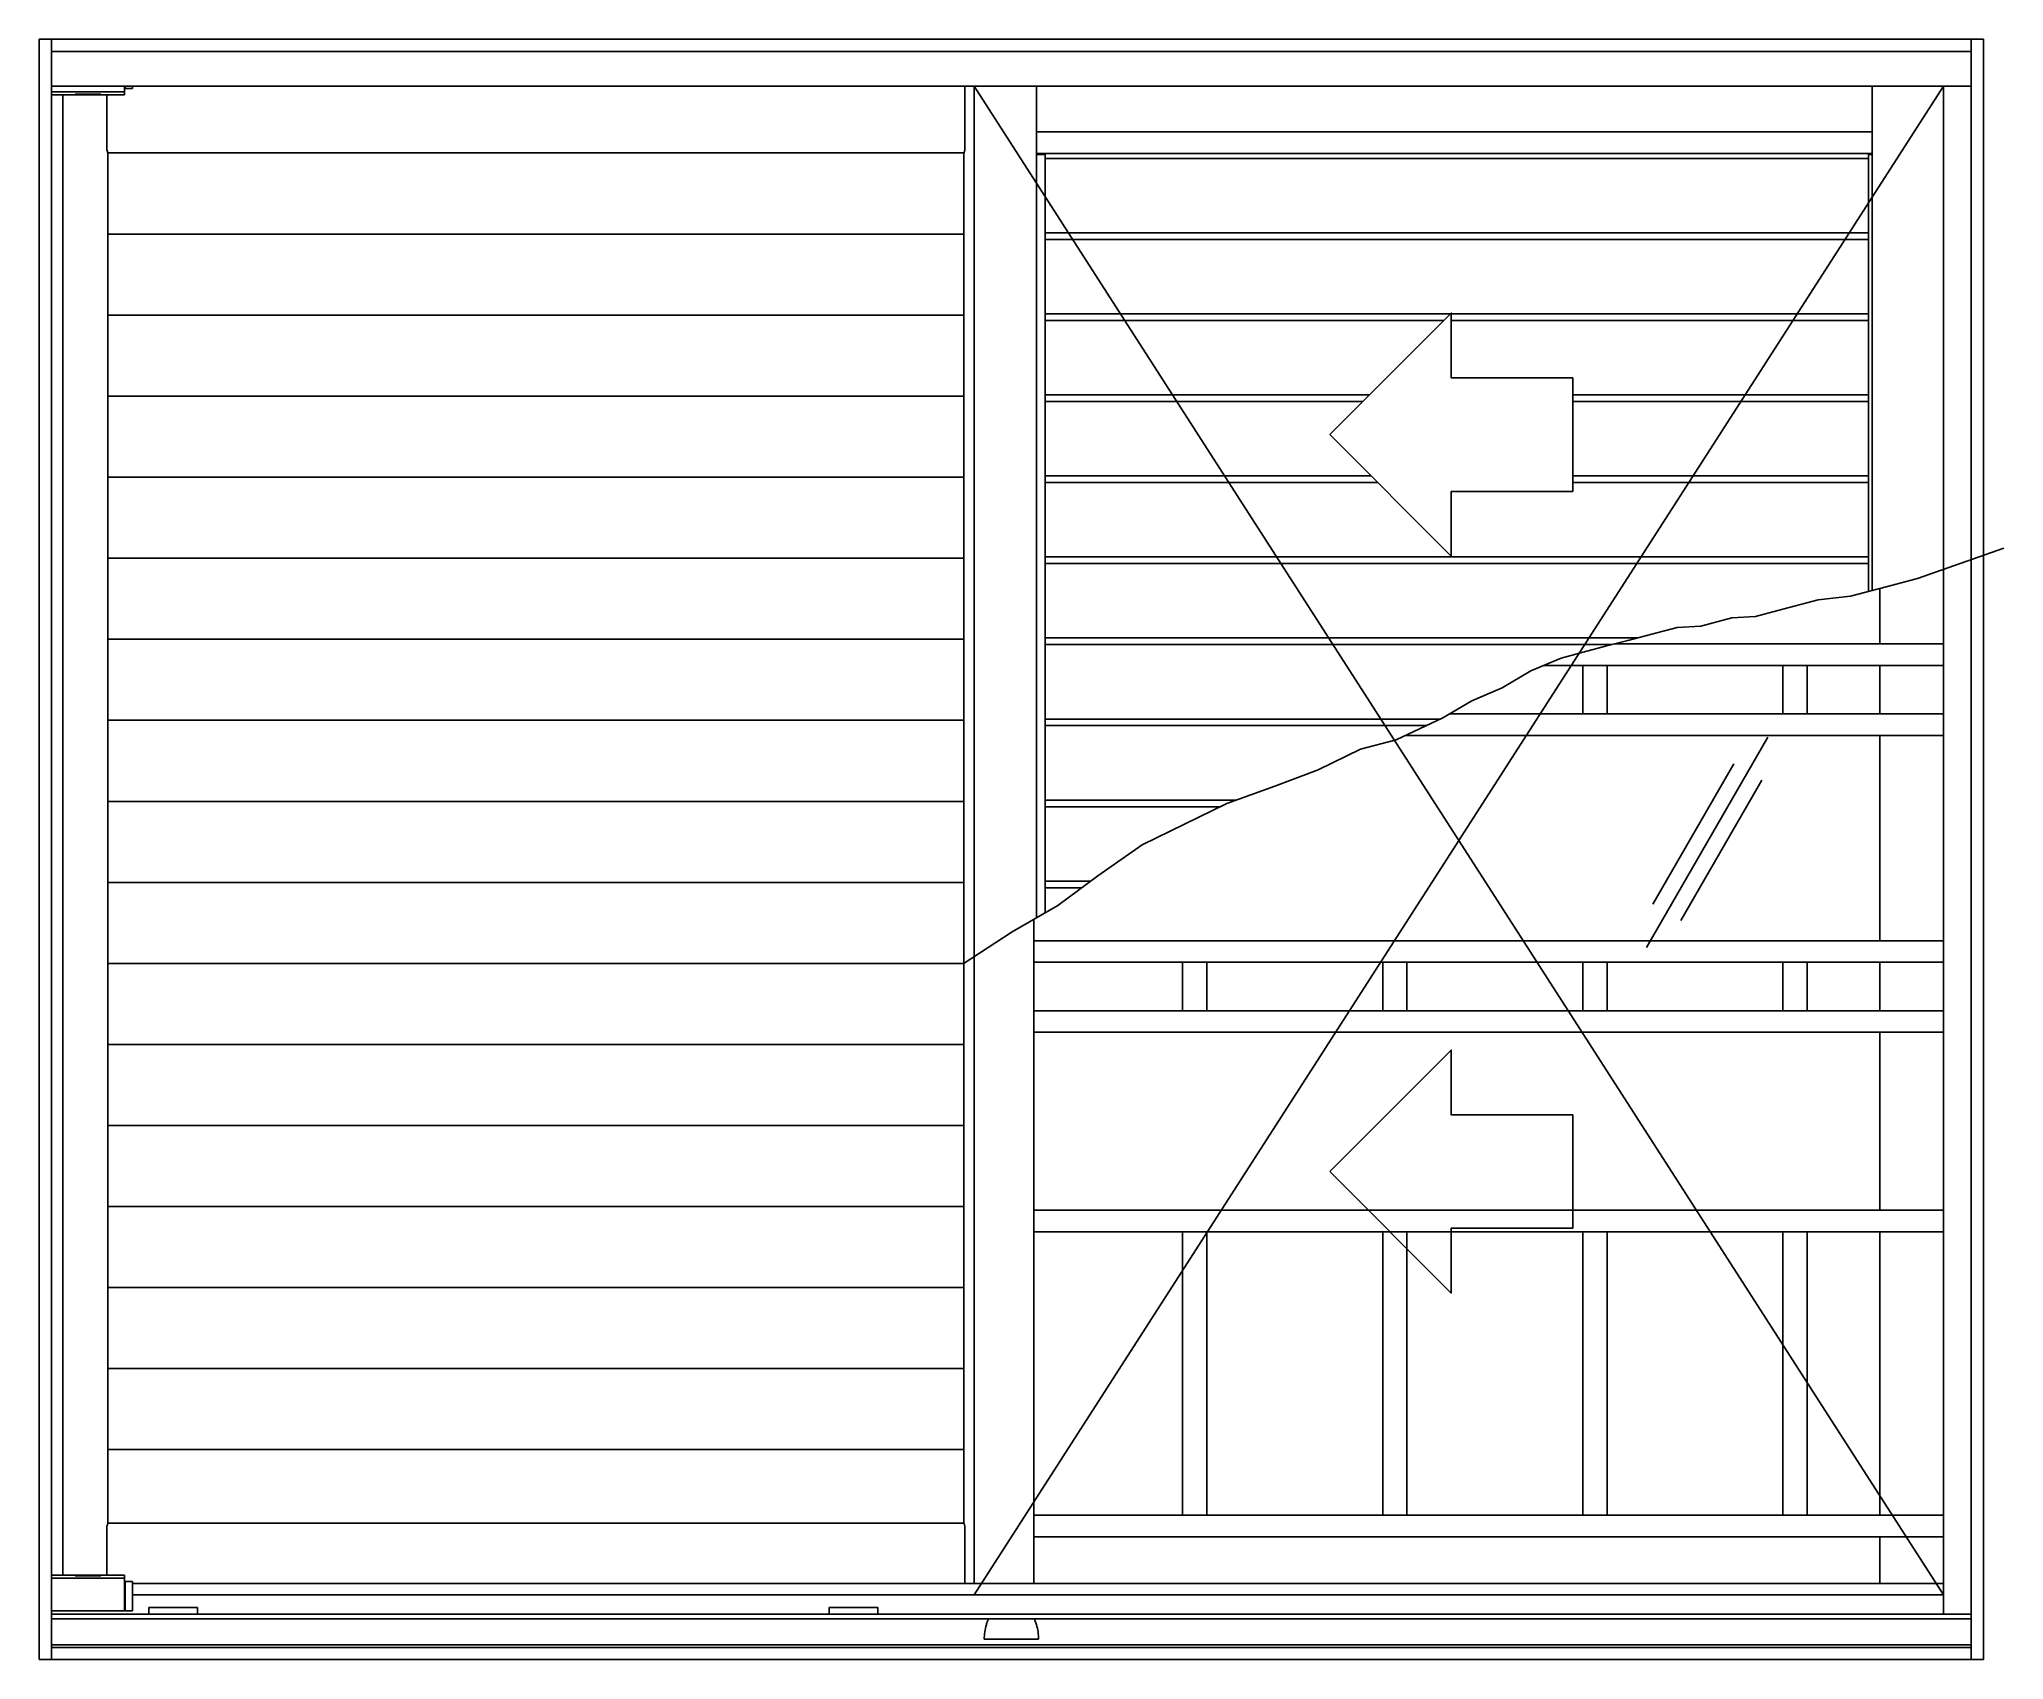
# Model space of a CAD drawing. Header units: millimetres. Extents: x 431.06 to 432.27, y 1046.08 to 1047.08.
import ezdxf

# ---------------------------------------------------------------- set-up
doc = ezdxf.new("R2010")
doc.units = ezdxf.units.MM
doc.header["$LTSCALE"] = 0.5
doc.layers.add('Gravia_Janelas', color=1, linetype='Continuous')

msp = doc.modelspace()

# ---------------------------------------------------------------- linework, layer by layer
at = {"layer": 'Gravia_Janelas'}
for p, q in [((431.062, 1047.0803), (431.0624, 1047.0803)), ((431.062, 1047.0803), (431.062, 1046.0803)), ((431.0692, 1047.0803), (431.0624, 1047.0803)), ((431.0692, 1047.0803), (431.0696, 1047.0803)), ((431.0696, 1047.0803), (431.0696, 1047.0799)), ((431.0696, 1047.0803), (432.2544, 1047.0803)), ((431.0696, 1047.0731), (431.0696, 1047.0799)), ((432.2544, 1047.0799), (432.2544, 1047.0803)), ((432.2548, 1047.0803), (432.2544, 1047.0803)), ((432.2544, 1047.0799), (432.2544, 1047.0731)), ((432.2548, 1047.0803), (432.2616, 1047.0803)), ((432.262, 1047.0803), (432.2616, 1047.0803)), ((432.262, 1047.0803), (432.262, 1046.0803)), ((431.0696, 1047.0731), (431.0696, 1047.0727)), ((431.0696, 1047.0727), (432.2544, 1047.0727)), ((431.0696, 1047.0727), (431.0696, 1046.0879)), ((432.2544, 1047.0727), (432.2544, 1047.0731)), ((432.2544, 1047.0727), (432.2544, 1046.0879)), ((432.2544, 1047.0513), (431.0696, 1047.0513)), ((431.1146, 1047.0479), (431.1146, 1047.0513)), ((431.1151, 1047.0513), (431.1151, 1047.0499)), ((431.1196, 1047.0513), (431.1196, 1047.0499)), ((432.2374, 1047.0513), (431.639, 1046.1204)), ((432.2374, 1046.1204), (431.639, 1047.0513)), ((431.639, 1046.1274), (431.639, 1047.0513)), ((431.6776, 1046.5382), (431.6776, 1047.0513)), ((432.1934, 1046.7402), (432.1934, 1047.0513)), ((432.2374, 1047.0513), (432.2374, 1046.1084)), ((431.1146, 1047.0479), (431.0696, 1047.0479)), ((431.0841, 1047.0459), (431.0696, 1047.0459)), ((431.0766, 1047.0459), (431.0766, 1046.1325)), ((431.1001, 1047.0464), (431.0841, 1047.0464)), ((431.0841, 1047.0464), (431.0841, 1047.0459)), ((431.0841, 1047.0464), (431.1001, 1047.0464)), ((431.0841, 1047.0464), (431.0841, 1047.0459)), ((431.0841, 1047.0459), (431.1001, 1047.0459)), ((431.1001, 1047.0459), (431.1001, 1047.0464)), ((431.1001, 1047.0464), (431.1001, 1047.0459)), ((431.1146, 1047.0459), (431.1001, 1047.0459)), ((431.1151, 1047.0499), (431.1146, 1047.0499)), ((431.1146, 1047.0459), (431.1146, 1047.0479)), ((431.1176, 1047.0499), (431.1151, 1047.0499)), ((431.1176, 1047.0499), (431.1196, 1047.0499)), ((432.1934, 1047.0232), (431.6776, 1047.0232)), ((431.1044, 1046.1645), (431.1044, 1047.0102)), ((431.6326, 1046.1645), (431.6326, 1047.0102)), ((432.1934, 1047.0097), (431.6776, 1047.0097)), ((431.6776, 1047.0092), (431.6829, 1047.0092)), ((431.6829, 1047.0067), (431.6829, 1047.0097)), ((431.6829, 1047.0058), (431.6829, 1047.0067)), ((432.1911, 1047.0067), (431.6829, 1047.0067)), ((431.6829, 1047.0058), (431.6829, 1047.0028)), ((431.6829, 1046.9638), (431.6829, 1047.0028)), ((432.1911, 1047.0097), (432.1911, 1047.0067)), ((432.1911, 1047.0092), (432.1934, 1047.0092)), ((432.1911, 1047.0067), (432.1911, 1047.0058)), ((432.1911, 1047.0028), (432.1911, 1047.0058)), ((432.1911, 1047.0028), (432.1911, 1046.9638)), ((431.6326, 1046.96), (431.1044, 1046.96)), ((431.6829, 1046.9638), (431.6829, 1046.9608)), ((431.6829, 1046.9567), (431.6829, 1046.9608)), ((432.1911, 1046.9608), (431.6829, 1046.9608)), ((431.6829, 1046.9558), (431.6829, 1046.9567)), ((432.1911, 1046.9567), (431.6829, 1046.9567)), ((431.6829, 1046.9558), (431.6829, 1046.9528)), ((432.1911, 1046.9608), (432.1911, 1046.9638)), ((432.1911, 1046.9608), (432.1911, 1046.9567)), ((432.1911, 1046.9567), (432.1911, 1046.9558)), ((432.1911, 1046.9528), (432.1911, 1046.9558)), ((431.6829, 1046.9138), (431.6829, 1046.9528)), ((432.1911, 1046.9528), (432.1911, 1046.9138)), ((431.6326, 1046.91), (431.1044, 1046.91)), ((431.6829, 1046.9138), (431.6829, 1046.9108)), ((431.6829, 1046.9067), (431.6829, 1046.9108)), ((431.933, 1046.9108), (431.6829, 1046.9108)), ((431.6829, 1046.9058), (431.6829, 1046.9067)), ((431.9289, 1046.9067), (431.6829, 1046.9067)), ((431.6829, 1046.9058), (431.6829, 1046.9028)), ((432.1911, 1046.9108), (431.9335, 1046.9108)), ((432.1911, 1046.9067), (431.9335, 1046.9067)), ((432.1911, 1046.9108), (432.1911, 1046.9138)), ((432.1911, 1046.9108), (432.1911, 1046.9067)), ((432.1911, 1046.9067), (432.1911, 1046.9058)), ((432.1911, 1046.9028), (432.1911, 1046.9058)), ((431.6829, 1046.8638), (431.6829, 1046.9028)), ((432.1911, 1046.9028), (432.1911, 1046.8638)), ((431.6326, 1046.86), (431.1044, 1046.86)), ((431.6829, 1046.8638), (431.6829, 1046.8608)), ((431.6829, 1046.8567), (431.6829, 1046.8608)), ((431.883, 1046.8608), (431.6829, 1046.8608)), ((431.6829, 1046.8558), (431.6829, 1046.8567)), ((431.8789, 1046.8567), (431.6829, 1046.8567)), ((432.1911, 1046.8608), (432.0085, 1046.8608)), ((432.1911, 1046.8567), (432.0085, 1046.8567)), ((432.1911, 1046.8608), (432.1911, 1046.8638)), ((432.1911, 1046.8608), (432.1911, 1046.8567)), ((432.1911, 1046.8567), (432.1911, 1046.8558)), ((431.6829, 1046.8558), (431.6829, 1046.8528)), ((431.6829, 1046.8138), (431.6829, 1046.8528)), ((432.1911, 1046.8528), (432.1911, 1046.8558)), ((432.1911, 1046.8528), (432.1911, 1046.8138)), ((431.6326, 1046.81), (431.1044, 1046.81)), ((431.6829, 1046.8138), (431.6829, 1046.8108)), ((431.6829, 1046.8067), (431.6829, 1046.8108)), ((431.884, 1046.8108), (431.6829, 1046.8108)), ((432.1911, 1046.8108), (432.0085, 1046.8108)), ((432.1911, 1046.8108), (432.1911, 1046.8138)), ((432.1911, 1046.8108), (432.1911, 1046.8067)), ((431.8881, 1046.8067), (431.6829, 1046.8067)), ((431.6829, 1046.8058), (431.6829, 1046.8067)), ((431.6829, 1046.8058), (431.6829, 1046.8028)), ((431.6829, 1046.7638), (431.6829, 1046.8028)), ((432.1911, 1046.8067), (432.0085, 1046.8067)), ((432.1911, 1046.8067), (432.1911, 1046.8058)), ((432.1911, 1046.8028), (432.1911, 1046.8058)), ((432.1911, 1046.8028), (432.1911, 1046.7638)), ((431.6326, 1046.76), (431.1044, 1046.76)), ((431.6829, 1046.7638), (431.6829, 1046.7608)), ((431.6829, 1046.7567), (431.6829, 1046.7608)), ((432.1911, 1046.7608), (431.6829, 1046.7608)), ((432.1911, 1046.7608), (432.1911, 1046.7638)), ((432.1911, 1046.7608), (432.1911, 1046.7567)), ((431.6829, 1046.7558), (431.6829, 1046.7567)), ((432.1911, 1046.7567), (431.6829, 1046.7567)), ((431.6829, 1046.7558), (431.6829, 1046.7528)), ((431.6829, 1046.7138), (431.6829, 1046.7528)), ((432.1911, 1046.7567), (432.1911, 1046.7558)), ((432.1911, 1046.7528), (432.1911, 1046.7558)), ((432.1911, 1046.7528), (432.1911, 1046.7396)), ((432.1981, 1046.7414), (432.1981, 1046.7071)), ((431.6829, 1046.7138), (431.6829, 1046.7108)), ((431.6326, 1046.71), (431.1044, 1046.71)), ((431.6829, 1046.7067), (431.6829, 1046.7108)), ((432.0483, 1046.7108), (431.6829, 1046.7108)), ((431.6829, 1046.7058), (431.6829, 1046.7067)), ((432.0327, 1046.7067), (431.6829, 1046.7067)), ((431.6829, 1046.7058), (431.6829, 1046.7028)), ((431.6829, 1046.6638), (431.6829, 1046.7028)), ((432.2374, 1046.7071), (432.0341, 1046.7071)), ((432.2374, 1046.6939), (431.9905, 1046.6939)), ((432.0147, 1046.6939), (432.0147, 1046.6639)), ((432.0297, 1046.6639), (432.0297, 1046.6939)), ((432.1382, 1046.6939), (432.1382, 1046.6639)), ((432.1532, 1046.6639), (432.1532, 1046.6939)), ((432.1981, 1046.6939), (432.1981, 1046.6639)), ((431.6829, 1046.6638), (431.6829, 1046.6608)), ((431.9324, 1046.6639), (432.2374, 1046.6639)), ((431.6326, 1046.66), (431.1044, 1046.66)), ((431.9269, 1046.6608), (431.6829, 1046.6608)), ((431.6829, 1046.6567), (431.6829, 1046.6608)), ((431.9181, 1046.6567), (431.6829, 1046.6567)), ((431.6829, 1046.6558), (431.6829, 1046.6567)), ((431.6829, 1046.6558), (431.6829, 1046.6528)), ((431.6829, 1046.6138), (431.6829, 1046.6528)), ((431.9052, 1046.6507), (432.2374, 1046.6507)), ((432.1981, 1046.6507), (432.1981, 1046.524)), ((432.054, 1046.5198), (432.129, 1046.6497)), ((432.0579, 1046.5465), (432.1079, 1046.6331)), ((432.0752, 1046.5365), (432.1252, 1046.6231)), ((431.6326, 1046.61), (431.1044, 1046.61)), ((431.6829, 1046.6138), (431.6829, 1046.6108)), ((431.6829, 1046.6067), (431.6829, 1046.6108)), ((431.8009, 1046.6108), (431.6829, 1046.6108)), ((431.6829, 1046.6058), (431.6829, 1046.6067)), ((431.791, 1046.6067), (431.6829, 1046.6067)), ((431.6829, 1046.6058), (431.6829, 1046.6028)), ((431.6829, 1046.5638), (431.6829, 1046.6028)), ((431.6326, 1046.56), (431.1044, 1046.56)), ((431.6829, 1046.5638), (431.6829, 1046.5608)), ((431.6829, 1046.5567), (431.6829, 1046.5608)), ((431.7109, 1046.5608), (431.6829, 1046.5608)), ((431.6829, 1046.5558), (431.6829, 1046.5567)), ((431.7054, 1046.5567), (431.6829, 1046.5567)), ((431.6829, 1046.5558), (431.6829, 1046.5528)), ((431.6829, 1046.5413), (431.6829, 1046.5528)), ((431.6759, 1046.5373), (431.6759, 1046.1274)), ((432.2374, 1046.524), (431.6759, 1046.524)), ((431.6326, 1046.51), (431.1044, 1046.51)), ((432.2374, 1046.5108), (431.6759, 1046.5108)), ((431.7677, 1046.5108), (431.7677, 1046.4808)), ((431.7827, 1046.4808), (431.7827, 1046.5108)), ((431.8912, 1046.5108), (431.8912, 1046.4808)), ((431.9062, 1046.4808), (431.9062, 1046.5108)), ((432.0147, 1046.5108), (432.0147, 1046.4808)), ((432.0297, 1046.4808), (432.0297, 1046.5108)), ((432.1382, 1046.5108), (432.1382, 1046.4808)), ((432.1532, 1046.4808), (432.1532, 1046.5108)), ((432.1981, 1046.5108), (432.1981, 1046.4808)), ((431.6759, 1046.4808), (432.2374, 1046.4808)), ((431.6326, 1046.46), (431.1044, 1046.46)), ((431.6759, 1046.4676), (432.2374, 1046.4676)), ((432.1981, 1046.4676), (432.1981, 1046.3576)), ((431.6326, 1046.41), (431.1044, 1046.41)), ((431.6326, 1046.36), (431.1044, 1046.36)), ((432.2374, 1046.3576), (431.6759, 1046.3576)), ((432.2374, 1046.3444), (431.6759, 1046.3444)), ((431.7677, 1046.3444), (431.7677, 1046.1694)), ((431.7827, 1046.1694), (431.7827, 1046.3444)), ((431.8912, 1046.3444), (431.8912, 1046.1694)), ((431.9062, 1046.1694), (431.9062, 1046.3444)), ((432.0147, 1046.3444), (432.0147, 1046.1694)), ((432.0297, 1046.1694), (432.0297, 1046.3444)), ((432.1382, 1046.3444), (432.1382, 1046.1694)), ((432.1532, 1046.1694), (432.1532, 1046.3444)), ((432.1981, 1046.3444), (432.1981, 1046.1694)), ((431.6326, 1046.31), (431.1044, 1046.31)), ((431.6326, 1046.26), (431.1044, 1046.26)), ((431.6326, 1046.21), (431.1044, 1046.21)), ((431.6759, 1046.1694), (432.2374, 1046.1694)), ((431.6759, 1046.1562), (432.2374, 1046.1562)), ((432.1981, 1046.1562), (432.1981, 1046.1274)), ((431.0696, 1046.1325), (431.0841, 1046.1325)), ((431.0696, 1046.1305), (431.1146, 1046.1305)), ((431.0841, 1046.1325), (431.0841, 1046.132)), ((431.1001, 1046.1325), (431.0841, 1046.1325)), ((431.0841, 1046.132), (431.0841, 1046.1325)), ((431.0841, 1046.132), (431.1001, 1046.132)), ((431.1001, 1046.132), (431.0841, 1046.132)), ((431.1001, 1046.1325), (431.1146, 1046.1325)), ((431.1001, 1046.132), (431.1001, 1046.1325)), ((431.1001, 1046.132), (431.1001, 1046.1325)), ((431.1146, 1046.1325), (431.1146, 1046.1305)), ((431.1146, 1046.1305), (431.1146, 1046.1105)), ((431.1146, 1046.1285), (431.1151, 1046.1285)), ((431.1151, 1046.1105), (431.1151, 1046.1285)), ((431.1151, 1046.1285), (431.1176, 1046.1285)), ((431.1196, 1046.1285), (431.1176, 1046.1285)), ((431.1196, 1046.1285), (431.1196, 1046.1105)), ((431.639, 1046.1274), (431.1196, 1046.1274)), ((432.2374, 1046.1274), (431.1196, 1046.1274)), ((431.1196, 1046.1204), (431.6364, 1046.1204)), ((431.6613, 1046.1204), (431.6364, 1046.1204)), ((431.6617, 1046.1204), (431.6613, 1046.1204)), ((431.6617, 1046.1204), (431.6632, 1046.1204)), ((431.6761, 1046.1204), (431.6632, 1046.1204)), ((431.6761, 1046.1204), (431.6776, 1046.1204)), ((432.1934, 1046.1204), (431.6776, 1046.1204)), ((432.1934, 1046.1204), (432.1949, 1046.1204)), ((432.2078, 1046.1204), (432.1949, 1046.1204)), ((432.2078, 1046.1204), (432.2093, 1046.1204)), ((432.2096, 1046.1204), (432.2093, 1046.1204)), ((432.2374, 1046.1204), (432.2096, 1046.1204)), ((431.0696, 1046.1105), (431.1146, 1046.1105)), ((431.0696, 1046.1084), (432.2375, 1046.1084)), ((432.2544, 1046.1054), (431.0696, 1046.1054)), ((431.1151, 1046.1105), (431.1146, 1046.1105)), ((431.1176, 1046.1105), (431.1151, 1046.1105)), ((431.1176, 1046.1105), (431.1196, 1046.1105)), ((431.1296, 1046.1124), (431.1296, 1046.1088)), ((431.1596, 1046.1124), (431.1296, 1046.1124)), ((431.1296, 1046.1088), (431.1296, 1046.1084)), ((431.1596, 1046.1088), (431.1596, 1046.1124)), ((431.1596, 1046.1084), (431.1596, 1046.1088)), ((431.5496, 1046.1124), (431.5496, 1046.1088)), ((431.5796, 1046.1124), (431.5496, 1046.1124)), ((431.5496, 1046.1088), (431.5496, 1046.1084)), ((431.5796, 1046.1088), (431.5796, 1046.1124)), ((431.5796, 1046.1084), (431.5796, 1046.1088)), ((432.2375, 1046.1084), (432.2386, 1046.1084)), ((432.254, 1046.1084), (432.2386, 1046.1084)), ((432.2544, 1046.1084), (432.254, 1046.1084)), ((431.6453, 1046.0929), (431.6466, 1046.0929)), ((431.6479, 1046.0929), (431.6466, 1046.0929)), ((431.6479, 1046.0929), (431.6762, 1046.0929)), ((431.6775, 1046.0929), (431.6762, 1046.0929)), ((431.6775, 1046.0929), (431.6788, 1046.0929)), ((431.0696, 1046.0894), (432.2544, 1046.0894)), ((431.0696, 1046.0879), (431.0696, 1046.0875)), ((431.0696, 1046.0879), (432.2544, 1046.0879)), ((431.0696, 1046.0807), (431.0696, 1046.0875)), ((431.0696, 1046.0807), (431.0696, 1046.0803)), ((432.2544, 1046.0875), (432.2544, 1046.0879)), ((432.2544, 1046.0875), (432.2544, 1046.0807)), ((432.2544, 1046.0803), (432.2544, 1046.0807)), ((431.0624, 1046.0803), (431.062, 1046.0803)), ((431.0624, 1046.0803), (431.0692, 1046.0803)), ((431.0696, 1046.0803), (431.0692, 1046.0803)), ((431.0696, 1046.0803), (432.2544, 1046.0803)), ((432.2544, 1046.0803), (432.2548, 1046.0803)), ((432.2616, 1046.0803), (432.2548, 1046.0803)), ((432.2616, 1046.0803), (432.262, 1046.0803))]:
    msp.add_line(p, q, dxfattribs=at)
at = {"layer": 'Gravia_Janelas', "color": 2}
msp.add_lwpolyline([(431.062, 1046.0803), (432.262, 1046.0803), (432.262, 1047.0803), (431.062, 1047.0803)], close=True, dxfattribs=at)
at = {"layer": 'Gravia_Janelas', "flags": 128}
for points in [[(431.1037, 1047.0459), (431.1037, 1047.0121), (431.1041, 1047.0111), (431.1041, 1047.0111), (431.1041, 1047.011), (431.1041, 1047.011), (431.1041, 1047.0109), (431.1041, 1047.0109), (431.1042, 1047.0108), (431.1042, 1047.0108), (431.1042, 1047.0107), (431.1042, 1047.0107), (431.1042, 1047.0106), (431.1042, 1047.0106), (431.1044, 1047.0102), (431.6327, 1047.0102), (431.6327, 1047.0102), (431.6327, 1047.0102), (431.6327, 1047.0103), (431.6327, 1047.0103), (431.6328, 1047.0103), (431.6328, 1047.0104), (431.6328, 1047.0104), (431.6328, 1047.0104), (431.6328, 1047.0105), (431.6328, 1047.0105), (431.6328, 1047.0106), (431.6328, 1047.0106), (431.6329, 1047.0106), (431.6329, 1047.0107), (431.6329, 1047.0107), (431.6329, 1047.0108), (431.6329, 1047.0108), (431.6329, 1047.0109), (431.633, 1047.0109), (431.633, 1047.011), (431.633, 1047.011), (431.633, 1047.0111), (431.633, 1047.0111), (431.6333, 1047.0121), (431.6333, 1047.0513)], [(431.1037, 1046.1325), (431.1037, 1046.1626), (431.1041, 1046.1635), (431.1041, 1046.1636), (431.1041, 1046.1636), (431.1041, 1046.1637), (431.1041, 1046.1637), (431.1041, 1046.1638), (431.1042, 1046.1638), (431.1042, 1046.1639), (431.1042, 1046.1639), (431.1042, 1046.164), (431.1042, 1046.164), (431.1042, 1046.164), (431.1042, 1046.1641), (431.1043, 1046.1641), (431.1043, 1046.1642), (431.1043, 1046.1642), (431.1043, 1046.1642), (431.1043, 1046.1643), (431.1043, 1046.1643), (431.1043, 1046.1643), (431.1043, 1046.1644), (431.1044, 1046.1644), (431.1044, 1046.1644), (431.1044, 1046.1645), (431.6327, 1046.1645), (431.6328, 1046.1641), (431.6328, 1046.164), (431.6329, 1046.164), (431.6329, 1046.164), (431.6329, 1046.1639), (431.6329, 1046.1639), (431.6329, 1046.1638), (431.6329, 1046.1638), (431.633, 1046.1637), (431.633, 1046.1637), (431.633, 1046.1636), (431.633, 1046.1636), (431.633, 1046.1635), (431.6333, 1046.1626), (431.6333, 1046.1274)], [(431.6483, 1046.1054), (431.6482, 1046.1054), (431.6482, 1046.1054), (431.6482, 1046.1053), (431.6481, 1046.1053), (431.6481, 1046.1053), (431.648, 1046.1052), (431.648, 1046.1052), (431.648, 1046.1051), (431.6479, 1046.1051), (431.6479, 1046.1051), (431.6478, 1046.105), (431.6478, 1046.105), (431.6478, 1046.1049), (431.6477, 1046.1049), (431.6477, 1046.1048), (431.6476, 1046.1048), (431.6476, 1046.1047), (431.6476, 1046.1047), (431.6475, 1046.1046), (431.6475, 1046.1045), (431.6475, 1046.1045), (431.6474, 1046.1044), (431.6474, 1046.1043), (431.6474, 1046.1043)], [(431.6767, 1046.1043), (431.6767, 1046.1043), (431.6766, 1046.1044), (431.6766, 1046.1045), (431.6766, 1046.1045), (431.6765, 1046.1046), (431.6765, 1046.1047), (431.6765, 1046.1047), (431.6764, 1046.1048), (431.6764, 1046.1048), (431.6764, 1046.1049), (431.6763, 1046.1049), (431.6763, 1046.105), (431.6762, 1046.105), (431.6762, 1046.1051), (431.6762, 1046.1051), (431.6761, 1046.1051), (431.6761, 1046.1052), (431.676, 1046.1052), (431.676, 1046.1053), (431.676, 1046.1053), (431.6759, 1046.1053), (431.6759, 1046.1054), (431.6758, 1046.1054), (431.6758, 1046.1054)], [(431.6474, 1046.1043), (431.6474, 1046.1043), (431.6474, 1046.1042), (431.6474, 1046.1042), (431.6474, 1046.1042), (431.6474, 1046.1042), (431.6474, 1046.1042), (431.6474, 1046.1042), (431.6474, 1046.1042), (431.6474, 1046.1042), (431.6473, 1046.1042), (431.6473, 1046.1042), (431.6473, 1046.1041), (431.6473, 1046.1041), (431.6473, 1046.1041), (431.6473, 1046.1041), (431.6473, 1046.1041), (431.6473, 1046.1041), (431.6473, 1046.1041), (431.6473, 1046.1041), (431.6473, 1046.1041), (431.6473, 1046.1041), (431.6473, 1046.104), (431.6473, 1046.104), (431.6473, 1046.104)], [(431.6768, 1046.104), (431.6768, 1046.104), (431.6768, 1046.104), (431.6768, 1046.1041), (431.6768, 1046.1041), (431.6768, 1046.1041), (431.6768, 1046.1041), (431.6768, 1046.1041), (431.6768, 1046.1041), (431.6768, 1046.1041), (431.6767, 1046.1041), (431.6767, 1046.1041), (431.6767, 1046.1041), (431.6767, 1046.1042), (431.6767, 1046.1042), (431.6767, 1046.1042), (431.6767, 1046.1042), (431.6767, 1046.1042), (431.6767, 1046.1042), (431.6767, 1046.1042), (431.6767, 1046.1042), (431.6767, 1046.1042), (431.6767, 1046.1042), (431.6767, 1046.1043), (431.6767, 1046.1043)]]:
    msp.add_lwpolyline(points, dxfattribs=at)
at = {"layer": 'Gravia_Janelas'}
for points in [[(431.8585, 1046.8363), (431.9335, 1046.7613), (431.9335, 1046.8013), (432.0085, 1046.8013), (432.0085, 1046.8713), (431.9335, 1046.8713), (431.9335, 1046.9113), (431.8585, 1046.8363)], [(431.8585, 1046.3815), (431.9335, 1046.4565), (431.9335, 1046.4165), (432.0085, 1046.4165), (432.0085, 1046.3465), (431.9335, 1046.3465), (431.9335, 1046.3065), (431.8585, 1046.3815)]]:
    msp.add_lwpolyline(points, close=True, dxfattribs=at)
msp.add_lwpolyline([(431.6323, 1046.5098), (431.6625, 1046.5295), (431.6907, 1046.5458), (431.7153, 1046.5641), (431.7427, 1046.5831), (431.7688, 1046.5959), (431.795, 1046.6087), (431.8246, 1046.6194), (431.8514, 1046.6294), (431.8775, 1046.6422), (431.8996, 1046.648), (431.9284, 1046.6615), (431.9463, 1046.6721), (431.9649, 1046.68), (431.9827, 1046.6906), (432.0013, 1046.6984), (432.015, 1046.7021), (432.0288, 1046.7057), (432.0426, 1046.7093), (432.0564, 1046.713), (432.0729, 1046.7173), (432.0875, 1046.7182), (432.1067, 1046.7233), (432.1213, 1046.7241), (432.135, 1046.7278), (432.1599, 1046.7343), (432.1799, 1046.7366), (432.2019, 1046.7424), (432.2212, 1046.7475), (432.2745, 1046.7662)], dxfattribs=at)
for centre, start, end in [((431.6773, 1046.0929), 163.6817, 180), ((431.6773, 1046.0929), 159.6191, 163.6817), ((431.6468, 1046.0929), 16.3183, 20.3809), ((431.6468, 1046.0929), 0, 16.3183)]:
    msp.add_arc(centre, 0.032, start, end, dxfattribs=at)

doc.saveas('drawing.dxf')
